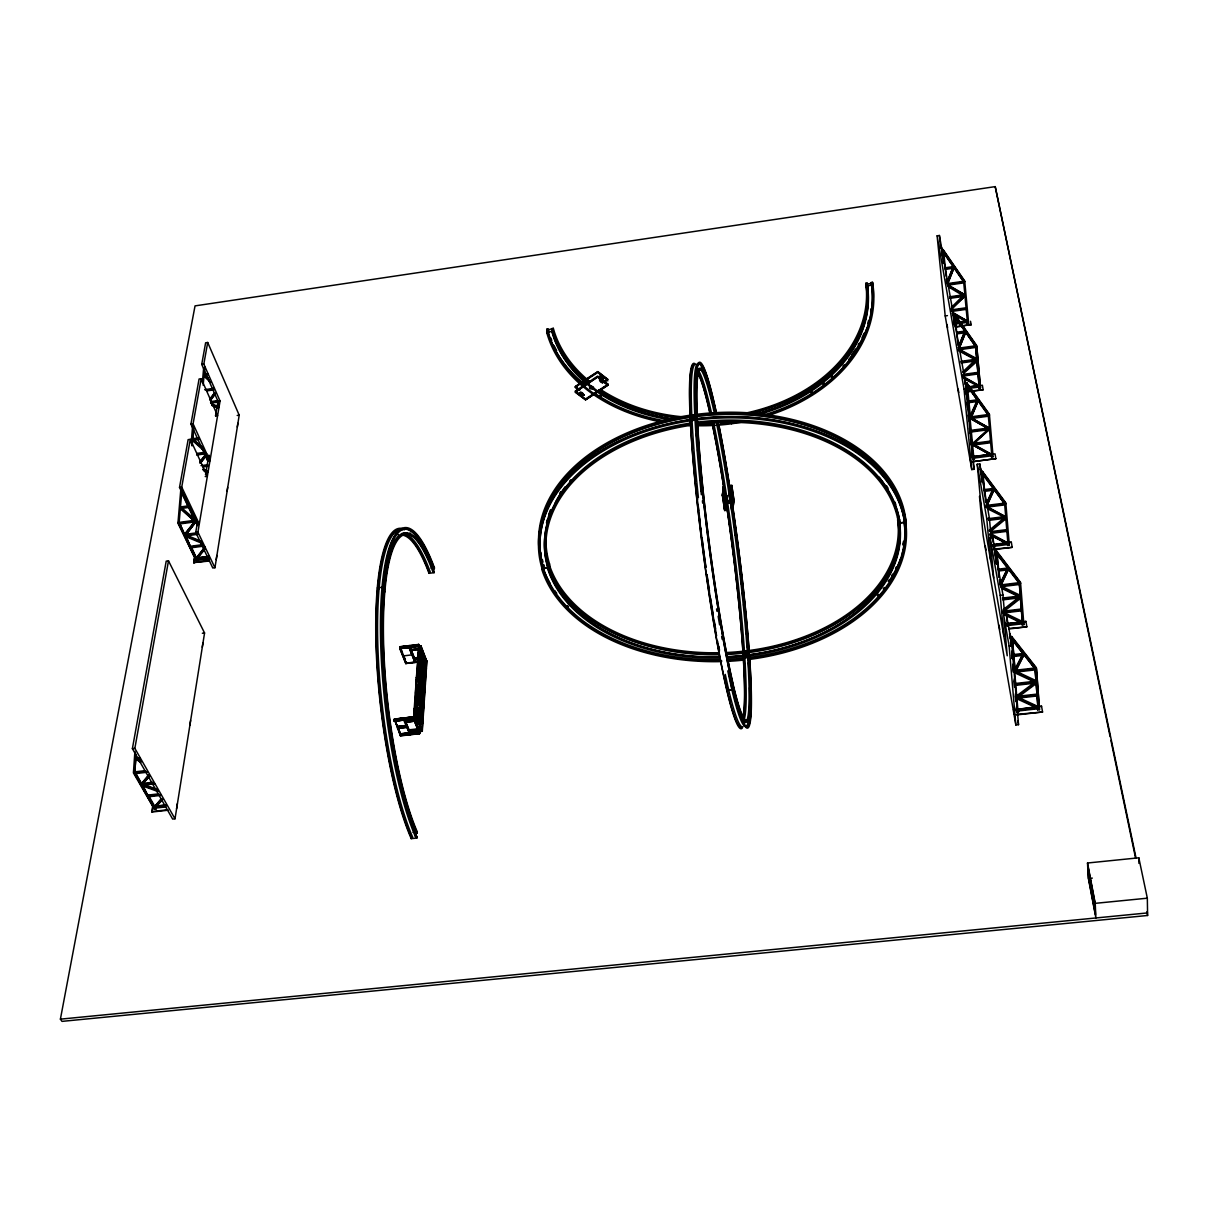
<?xml version="1.0" encoding="UTF-8"?>
<svg xmlns="http://www.w3.org/2000/svg" width="1208" height="1208" viewBox="0 0 1208 1208"><rect width="100%" height="100%" fill="white"/><g stroke="black" fill="none" stroke-linecap="round" stroke-linejoin="round"><path stroke-width="1.5" d="M690.523 425.352A176.851 117.327 -3 0 0 549.519 568.515L548.07 568.696L548.085 567.579A178.271 118.339 -3 0 1 690.191 423.132M548.115 565.344L548.145 564.242A178.014 118.369 -3 0 1 545.623 553.732M670.38 419.81A160.015 118.595 -3.9 0 1 551.996 332.079L551.935 331.188L546.726 332.834L546.786 329.225L548.085 329.044A163.79 121.6 -4 0 0 548.885 331.702M590.334 381.97A158.384 117.584 -4 0 1 553.294 328.289L548.07 329.95L548.085 329.044M719.168 657.182A176.866 117.357 -3 0 1 549.081 568.349L549.081 563.894A176.519 117.387 -3 0 0 718.926 652.758M549.519 568.515L549.58 564.045A176.504 117.357 -3 0 1 546.227 534.48M672.524 419.206A158.656 117.599 -3.9 0 1 553.294 331.898L553.279 328.289M719.153 658.073A178.361 118.354 -3 0 1 547.632 568.53L547.571 567.413L543.238 567.971L543.222 569.089A182.891 121.374 -3 0 0 721.644 660.685M721.644 661.576A184.401 122.385 -3 0 1 541.773 569.27L541.848 564.816A184.039 122.416 -3 0 0 549.927 583.026M904.732 523.532A182.876 121.344 -3 0 0 696.17 420.022A182.876 121.344 -3 0 0 543.721 569.24L542.271 569.421L542.362 564.966L543.811 564.785L543.781 565.903M543.283 565.737L543.298 564.634A182.544 121.404 -3 0 0 544.189 567.277M543.721 569.24L543.751 568.122A182.785 121.359 -3 0 1 696.11 418.889A182.785 121.359 -3 0 1 904.565 522.415M421.365 707.646L423.842 707.465M421.909 700.021L424.34 699.281M422.423 692.244L424.884 691.791L416.986 671.18M423.042 684.362L425.382 684.045L419.312 668.96M419.84 661.229L425.85 676.359L423.464 676.737L425.729 676.495L419.886 661.486L419.554 669.051L417.017 669.504M423.963 669.111L426.394 668.658L418.602 648.334L421.501 655.763L421.184 659.447M424.068 669.096L418.089 653.936L420.565 653.996M424.476 661.486L419.901 731.55L422.287 731.293L426.907 661.078L424.567 661.38M415.945 684.861L418.421 684.694L418.995 677.159L416.473 677.311M422.74 691.867L423.223 684.468L417.122 669.202M417.696 661.727L420.067 661.32L421.094 646.371M418.089 653.89L420.369 653.573M413.951 714.925L416.971 722.082L417.289 718.337M418.799 694.6L418.195 702.905L419.327 692.894M419.961 679.002L419.704 682.596M403.789 718.186L394.503 719.273L400.407 735.899L419.584 733.679L413.846 716.586M414.253 710.636L422.271 731.021M414.404 708.658L416.79 708.447L422.589 723.381L416.594 708.673M415.507 692.773L417.862 692.607L418.466 684.981M730.583 493.785L732.773 509.293M734.102 500.867L731.746 485.178L730.659 494.299M734.056 500.55L732.758 509.142M729.33 495.612L729.738 499.674M729.919 499.448L729.783 498.662L729.27 501.697M730.644 494.223L731.746 485.435L733.89 500.474L732.818 509.368M725.933 501.864L724.951 499.281L724.891 500.293M382 592.207L384.823 591.845A163.714 36.24 83.7 0 1 434.11 572.683L434.17 571.686L432.902 571.852A165.103 36.648 83.7 0 0 382.498 598.277A165.103 36.648 83.7 0 0 415.794 833.278L415.552 836.963L416.971 836.812A169.316 37.478 83.7 0 1 382.77 595.665A169.316 37.478 83.7 0 1 434.351 568.772L434.427 567.73L431.045 568.168M419.735 731.686L419.599 733.664L413.347 718.73M420.611 723.26L421.094 715.664L415.159 700.595L417.168 700.353L423.283 715.408L420.867 715.77L415.174 700.7M423.102 715.438L421.139 715.785L420.656 723.365L423.193 684.196L417.334 669.187M423.026 684L424.718 661.214L418.934 646.491L414.087 716.842L416.111 716.601L422.06 731.202L426.666 660.972M420.112 731.384L420.611 723.743L414.616 708.552L415.129 700.927L417.137 700.7M423.178 715.212L421.124 715.332L421.668 707.888L415.567 692.788L417.923 692.516M423.253 684.09L423.736 676.737L417.908 661.727L419.825 661.576M423.766 676.389L424.25 669.081L418.391 653.815M422.196 712.811L422.649 705.125L422.166 712.69M402.536 528.56A170.66 38.203 83.7 0 0 375.975 643.804A170.66 38.203 83.7 0 0 411.218 838.654L416.881 838.035L416.971 836.812M415.794 833.278L417.198 833.127L417.289 831.904A163.714 36.24 83.7 0 1 384.823 591.845L383.042 591.089M420.324 671.512L421.003 664.098M417.017 724.347L417.666 716.525L417.213 724.332M417.47 716.072L418.179 708.432M419.297 692.773L418.602 700.338M421.909 654.207L420.686 669.036L421.335 661.697M411.218 838.654L411.309 837.431A169.256 37.886 83.7 0 1 376.745 654.57A169.256 37.886 83.7 0 1 397.809 530.086M409.135 732.108L418.406 731.036M418.572 729.451L409.316 730.538M422.287 673.777L421.909 681.403M423.434 656.971L414.45 657.922L423.479 656.941M402.641 533.83A165.043 36.935 83.7 0 1 429.082 572.335L429.006 573.332L434.11 572.683M419.871 716.269L419.221 724.09L419.765 716.404M422.815 668.779L423.872 653.981L422.951 668.628M420.656 705.351C418.451 738.179 421.516 684.151 419.72 712.811M421.018 700.172L421.471 692.516M419.493 731.595L419.357 733.573L400.376 735.627M424.37 659.266L424.34 661.335L418.436 646.159M422.166 699.538L422.664 692.078M424.25 669.081L423.766 676.389L425.865 676.012M134.903 751.391L133.424 772.894L154.443 809.224L156.013 809.043L155.651 807.08L165.813 805.932M146.606 771.519L134.707 772.894L135.945 756.812M135.749 757.854L136.006 754.23M134.707 772.894L135.87 757.748L141.321 761.931M409.965 734.539L404.001 718.005L394.533 719.032L394.17 721.131L413.514 718.881L418.753 644.408L424.552 659.387L418.542 644.574M413.378 718.986L413.514 717.024L419.523 731.852L400.724 734.056L394.336 719.153L413.861 716.842M424.748 661.471L418.421 646.386L418.602 644.559L424.37 659.402M419.448 648.847L410.373 649.693L419.463 648.711M418.315 672.252L418.799 664.234M418.33 672.222L418.632 664.264M416.096 716.601L421.064 646.129L399.788 648.605L409.21 647.654L409.301 645.585L415.159 660.534M416.866 708.401L417.923 692.864L415.718 693.135M419.523 669.398L419.01 676.827L416.503 677.205L422.498 692.109L424.718 691.625L422.513 691.776M417.424 715.951L417.953 708.341M409.754 734.691L410.101 732.607L419.825 731.444M418.738 644.408L399.939 646.718L399.772 648.59L405.767 663.494L414.903 662.482L415.174 660.519M403.653 719.877L409.98 734.796L410.101 732.712M409.346 647.413L414.993 662.452L415.401 660.489L409.572 645.631L409.452 647.518M415.356 662.195L415.461 660.595M423.691 676.616L417.726 661.606L418.179 654.117M409.15 645.842L400.15 646.809L399.954 648.651M410.207 734.6L404.031 717.99L416.292 716.435L416.836 708.749L414.45 709.051M404.091 720.074L404.227 718.247L404.091 719.923M405.073 722.505L414.359 721.146L405.027 722.399M405.163 720.572L414.525 719.424L405.178 720.406M406.764 727.367L397.477 728.469L406.719 727.246M397.628 726.491L406.854 725.419M406.9 725.676L397.598 726.657M400.558 735.627L394.518 719.288L413.785 716.888M405.858 663.554L406.084 661.742M400.543 735.763L400.694 733.784L410.041 732.712L403.849 718.141L403.699 720.134L394.427 721.236L394.382 719.424M405.979 663.343L405.873 661.652M409.059 647.548L409.104 645.736M403.849 719.998L404.136 717.899M402.989 655.959L411.988 654.872L409.044 647.443L414.857 662.286M404.031 718.277L409.995 734.781M399.772 648.59L399.924 646.718L401.932 651.882M184.673 534.691L179.614 523.139L184.673 534.691L195.167 521.056L179.101 523.23L181.759 492.079M191.196 443.125L192.631 425.488M192.012 445.903L193.673 427.526M193.688 426.454L192.57 439.486L198.897 438.64M192.163 445.103L192.631 439.667L203.714 449.482M202.355 382.558L203.669 367.806M203.155 385.231L204.832 366.99M423.011 684.211L417.122 669.247M421.924 699.734L424.355 699.598M420.399 723.486L422.574 723.23M418.647 698.224L415.522 691.006M422.287 673.732L421.441 692.048M415.929 685.117L416.488 677.099L422.724 692.199L422.226 699.659L424.144 699.508L422.166 699.689L416.262 684.785L418.255 684.543L424.325 699.628M421.275 659.477L418.3 652.245M730.84 504.431L730.115 498.572L730.085 499.629M589.625 387.602L589.655 387.406A1.933 1.389 -0.2 0 1 591.739 386.228L593.324 387.013A1.842 1.314 -0.2 0 1 593.505 387.617A1.933 1.389 -0.2 0 1 591.422 388.991L591.12 388.976A1.918 1.374 -0.2 0 1 590.138 388.553A2.038 1.465 -0.2 0 1 589.61 387.572M731.519 496.488L731.067 493.785M731.127 490.659L731.097 491.686M725.661 505.11L725.51 502.86M726.823 505.276L726.099 510.591L723.668 494.948L724.377 489.451M725.691 503.691L724.74 510.757L722.324 495.174L723.547 486.507M175.009 818.813L204.56 632.977L168.501 560.844L166.206 561.146L132.382 748.643L172.638 819.069L175.009 818.813L134.843 748.356L168.501 560.844M197.599 525.601L179.524 487.413L188.131 439.636L190.305 439.334L181.728 487.111L199.29 523.985L197.115 524.287L195.726 532.426L212.789 568.002L214.948 567.73L239.199 415.19L207.701 342.483L205.617 342.785L201.721 364.378L217.999 401.328L218.286 405.058M160.588 794.411L148.69 795.755L148.524 796.797L154.382 806.944L160.739 799.198M196.255 557.416L191.181 546.952L196.119 558.262L204.273 547.707M154.443 809.224L133.605 771.852M209.482 558.866L196.119 560.603L178.089 522.385M161.857 799.605L155.681 806.325L156.013 809.043M197.221 558.609L197.553 560.421L197.266 557.839L205.284 548.13M214.948 567.73L197.916 532.139L220.067 401.041L203.82 364.076L207.701 342.483M167.972 810.236L152.012 812.018L152.616 806.4M209.497 561.025L193.703 562.581L194.412 558.368L207.504 556.661M152.012 812.018L152.887 806.869M193.944 563.064L194.412 558.368M180.445 507.889L194.473 521.176L180.294 508.734L180.536 506.922L188.342 505.88L188.206 506.726M160 794.728L148.101 796.072L142.348 784.762L156.451 789.896M203.14 545.382L190.683 547.058L185.685 535.642L201.449 542.271M205.511 474.85L208.878 455.054L209.044 458.753M215.537 415.763L217.999 401.328M145.624 771.399L135.311 772.591L141.155 784.052L148.78 774.736M148.101 796.072L142.348 784.762M152.555 783.297L142.287 784.46L148.675 776.533M190.683 547.058L185.685 535.642M185.685 535.114L196.179 521.494L185.685 535.114L198.218 533.423M156.829 790.334L142.71 785.185L142.891 784.158L153.144 782.98M179.101 523.23L179.252 522.385L194.624 520.331M193.084 423.857L201.192 378.708L199.078 379.01L190.924 424.159L207.836 461.109L209.966 460.822L193.084 423.857L190.924 424.159M1087.517 863.01L1095.218 903.342L1095.898 917.974L1088.257 877.763L1087.517 863.01L1138.812 857.801L1147.328 898.193L1147.6 915.483L61.985 1021.379L60.4 1019.159L195.047 305.881L995.211 186.621L1135.958 857.62M599.077 376.866L600.935 375.507L604.166 378.134M602.686 379.206C598.036 377.228 599.908 385.156 604.076 381.698M604.181 381.803C601.04 380.309 605.042 374.842 602.686 379.433M419.75 649.24L410.494 650.508L419.614 649.315M419.735 731.58L400.558 733.905M579.689 390.048L575.597 386.394M607.639 385.11L585.548 399.667L575.552 392.132M607.684 385.171L597.975 377.153M725.404 503.434L730.251 502.996M584.098 394.699L582.165 396.028L579.145 393.038M946.74 282.551L952.931 267.527L946.876 283.306L946.393 279.078M963.591 281.298L954.109 267.512L947.465 283.593L963.591 281.298L963.742 282.038L947.359 284.454L964.905 294.782L947.495 285.209L963.818 282.883L963.667 282.128L964.905 294.782M947.6 284.348L954.109 267.512M958.835 345.397L964.588 332.004L958.246 347.859M965.796 331.989L958.986 348.916L965.796 331.989L975.656 346.605L958.744 348.976L958.88 349.776L976.789 359.38L975.581 346.651L976.789 359.38M970.22 415.779L976.985 400.709L977.136 401.554L970.371 416.624L967.381 385.609L977.725 400.618L968.907 401.796M978.238 400.694L971.126 417.666L978.238 400.694L988.189 414.525L989.443 428.161L970.855 417.681L988.355 415.371L988.416 416.216L971.005 418.542M986.634 502.694L992.991 489.331L986 505.291M986.619 505.412L994.29 489.316L1004.724 504.053L986.785 506.333L986.619 505.412L1004.543 503.132M986.785 506.333L994.29 489.316M999.846 583.887L1007.366 568.923L1000.028 584.868L999.575 579.659M1008.71 568.908L1000.647 584.929L1019.235 582.664L1019.416 583.66L1000.828 585.91L1008.71 568.908L1019.235 582.664M1013.739 655.4L1022.798 654.343L1014.886 669.187L1012.41 639.409L1023.659 654.479L1013.859 655.627M1022.798 654.343L1015.067 670.244L1012.591 640.482L1023.659 654.479M1015.702 670.214L1024.188 654.328L1035.18 669.051L1015.898 671.27L1015.702 670.214L1034.984 667.994M1015.898 671.27L1024.188 654.328M730.9 492.713L730.81 490.735L730.795 493.453M600.406 380.928C595.997 377.847 608.077 380.203 602.716 382.815M580.323 394.125C577.394 393.868 580.731 391.014 582.271 392.796M580.474 392.389L584.038 395.061L582.739 393.159M599.092 376.805L600.452 378.572M415.024 662.437L418.889 661.999M210.117 398.58L214.511 392.872M209.981 399.335L214.375 393.627M209.981 400.437L215.477 393.31M210.947 399.757L215.341 394.05M200.075 461.396L205.692 454.284M199.939 462.196L205.556 455.069M199.939 463.253L205.571 456.126M200.936 462.619L206.553 455.507M184.809 533.845L195.167 521.056M196.119 558.262L205.269 547.164M197.131 558.67L205.133 548.976M141.155 784.052L148.599 775.778M142.287 784.46L149.747 776.2M154.382 806.944L161.797 798.896M162.929 799.303L155.515 807.352L165.647 806.204M951.768 307.058L964.014 294.737L948.189 286.039M951.904 307.798L964.226 296.322L948.325 286.779M951.255 308.795L964.95 296.036L951.391 309.55M962.942 371.822L975.868 359.289L957.959 349.686M963.078 372.623L975.943 360.12L958.11 350.486M963.818 372.291L976.819 360.588L978.012 373.166L963.138 375.205M963.954 373.091L976.97 361.388M580.082 383.117L575.235 386.786L580.293 383.283M972.515 443.744L988.703 429.686L988.552 428.84L972.515 443.744L970.054 418.391L988.642 428.855L971.262 431.12M973.27 443.351L989.458 429.308L973.421 444.212L991.692 454.404L973.497 445.027L973.27 443.351L990.469 441.086L990.696 442.762L973.497 445.027M607.73 385.005L585.623 399.637M607.805 380.882L597.809 372.487L586.348 379.871M989.276 530.236L1004.814 517.401L1004.98 518.323L988.763 520.376M989.443 531.158L1005.751 517.885L1005.917 518.806L990.379 531.626M1003.229 609.617L1019.401 596.873L1019.582 597.854L1002.776 599.878M1020.367 597.341L1002.715 611.248L1021.273 609.028L1020.367 597.341L1021.455 610.01L1002.897 612.23L1020.549 598.322M1015.807 684.528L1035.165 682.309L1034.969 681.252L1015.611 683.471L1015.868 685.344L1035.226 683.124L1035.03 682.067L1016.653 695.838L1016.834 696.895L1036.041 682.535L1036.222 683.592L1037.068 695.174L1017.831 697.363L1036.222 683.592M584.793 380.007L597.809 371.581L607.941 379.433L604.438 381.985M585.004 380.293L597.628 371.853M583.222 381.939L575.189 387.33L578.073 389.927M599.213 376.685L601.101 375.809L602.52 379.282M583.962 394.895L582.362 395.846L580.837 394.412M604.438 381.879L607.654 379.538L597.869 371.837M597.9 377.243L608.032 385.186L585.548 399.908L575.219 392.192L597.507 377.047L575.506 391.966M726.144 502.03L725.072 501.501M414.057 659.477L423.178 658.36M937.106 235.832L939.416 235.484L966.536 388.885L974.146 469.293L971.745 469.595L945.2 315.937L937.106 235.832L964.044 389.218L971.745 469.595M941.228 247.459L942.134 250.403M954.078 323.427L966.913 321.675L967.155 323.517L968.65 323.306L964.724 280.966L943.086 249.512L941.923 249.678L943.342 263.404M941.757 250.464L943.206 250.267L964.86 281.721M201.721 364.378L203.82 364.076M207.867 373.906L204.182 374.435L203.956 376.156L210.569 382.377M945.366 268.629L953.61 267.346L953.474 266.591L945.275 267.768L945.502 269.369L953.067 268.282M204.046 375.175L207.731 374.646M743.947 413.438A158.384 117.584 -4 0 0 865.774 283.291L867.133 283.095L867.269 283.986A159.803 118.595 -4 0 1 867.586 286.719M871.542 285.299A163.79 121.6 -4 0 0 871.21 282.506L872.569 282.31L873.082 285.918A165.421 122.627 -4 0 1 768.379 415.507M867.269 283.986L871.345 283.412L871.21 282.506M551.92 332.079L553.234 331.898M767.911 414.676A164.077 121.615 -4 0 0 871.708 286.115L871.587 285.209L867.51 285.798A159.939 118.595 -4 0 1 757.839 413.831M757.507 413.891A158.656 117.599 -3.9 0 0 866.272 286.885L867.631 286.689L867.51 285.798A159.728 118.58 -4 0 0 867.133 283.095M873.082 285.918L871.723 286.1A163.85 121.6 -4 0 0 871.33 283.412M204.62 389.671L213.68 388.387M206.296 390.169L213.544 389.127M206.674 390.909L214.012 389.867M210.705 401.6L217.999 400.573M949.594 296.791L964.014 294.737M210.569 402.355L220.067 401.041M949.73 297.53L964.15 295.492L949.669 297.606M211.038 402.355L218.331 401.313M210.902 403.094L218.21 402.068M949.805 298.361L964.226 296.322M951.678 309.822L966.023 307.798L966.234 309.369L951.889 311.392M951.813 310.577L966.158 308.553M951.768 310.637L966.098 308.614M952.946 315.484L952.991 311.755L954.441 324.152M215.507 415.975L217.591 415.673L201.192 378.708M953.308 314.095L954.501 313.929L976.668 345.488L980.488 387.949L978.948 388.161L978.707 386.273L967.306 387.813M237.191 415.461L239.199 415.19M945.2 315.937L947.434 315.62M980.488 387.949L976.819 346.288L954.637 314.729L953.142 315.001L952.584 311.8M955.724 322.43L966.415 320.935L966.551 321.69L952.493 314.035M954.184 323.019L957.808 322.506M961.432 322.007L965.041 321.494M954.531 324.182L967.049 322.43L966.913 321.675M967.019 322.762L968.65 323.306M954.849 326.779L971.172 324.499L956.721 327.066M192.706 438.685L198.776 437.84M956.766 333.091L965.283 331.868L965.147 331.067L956.676 332.245L956.902 333.891L964.724 332.804M198.761 439.44L193.491 440.165L193.627 439.38L202.567 447.519M196.979 453.408L204.439 452.381M958.85 348.115L975.505 345.805M196.753 454.238L205.149 453.091M196.617 455.039L206.689 453.649M958.88 349.776L975.732 347.451M201.041 465.639L207.716 464.733M960.979 361.328L975.868 359.289M202.567 466.212L208.048 465.473M961.055 362.158L976.004 360.075M202.914 466.952L207.927 466.273M961.206 362.959L976.079 360.905M205.209 476.571L207.353 476.284L190.305 439.334M963.063 374.389L977.861 372.366L976.819 360.588M963.289 376.005L978.087 373.982L977.861 372.366M965.041 384.084L964.694 380.399L965.705 383.751M179.524 487.413L181.728 487.111M691.867 418.179L690.296 418.391L690.04 417.289L696.337 416.428A184.296 14.541 82.5 0 1 716.208 411.837M695.008 417.757L696.578 417.545A182.785 14.421 82.5 0 1 716.269 412.849M181.925 489.119L180.672 490.116L181.774 489.965M991.511 456.926L991.255 454.993L991.511 456.926L993.097 456.715L989.397 414.208L966.687 382.604L965.449 382.77L971.443 445.979M989.548 415.054L966.838 383.449L965.298 383.797L964.694 380.399M969.012 386.771L978.208 385.518L978.344 386.318L963.878 378.648M967.427 387.255L974.901 386.243M978.631 385.745L982.376 385.231L983.161 389.776L967.517 391.875M964.044 389.218L966.536 388.885M967.789 388.568L978.857 387.073M978.797 387.36L980.352 387.149M967.472 391.347L983.161 389.776M977.574 399.772L968.816 400.95L969.058 402.641L977.136 401.554M180.385 507.768L188.72 506.635L188.569 507.481L181.336 508.462L181.487 507.617L194.714 519.229M970.975 416.82L988.189 414.525M179.463 523.97L195.017 521.901M195.726 532.426L197.916 532.139M185.836 534.268L196.149 532.909M988.476 428.01L971.172 430.29L971.398 431.981L988.703 429.686M198.082 534.268L186.047 535.854L186.198 535.008L201.585 541.441M190.819 546.212L202.793 544.642M973.346 444.166L990.62 441.947M191.03 547.798L203.004 546.227M197.266 557.839L209.165 556.284M990.741 454.238L973.648 456.473L973.799 457.319L972.546 444.861L990.892 455.099L972.546 444.861M973.527 456.654L987.857 454.782M194.639 558.851L209.15 557.054M197.07 559.455L209.014 557.9M974.267 458.074L991.406 455.839M196.27 559.772L197.689 559.576M974.222 458.3L972.636 458.511L971.821 448.198M991.345 456.065L993.097 456.715M972.772 459.357L974.373 459.161L974.116 457.228L974.373 459.161M193.703 562.581L209.271 560.542M970.734 461.924L995.86 458.647L970.734 461.924L970.009 457.666L995.03 453.846L995.86 458.647M981.002 505.11L977.212 464.234L979.794 463.902L989.397 518.247L991.224 538.647M726.053 501.365L730.01 500.097M981.409 472.57L980.337 468.93L982.255 481.75M981.107 471.407L982.391 471.241L1005.811 502.815L1009.329 545.276L1007.668 545.472L1007.412 543.479L993.142 545.261M981.274 472.328L982.557 472.162L1005.977 503.736M984.565 490.418L993.776 489.316L993.61 488.394L984.49 489.557L984.731 491.339L993.157 490.252M434.367 568.711L433.083 568.877A169.301 37.584 83.7 0 0 381.351 595.846A169.301 37.584 83.7 0 0 415.552 836.963M429.082 572.335L430.35 572.169A165.073 36.844 83.7 0 0 401.584 533.558M986.483 506.273L1004.618 503.978L1004.784 504.899L986.649 507.194L986.483 506.273L1005.751 516.798L986.649 507.194M547.632 564.076L549.58 564.045M897.62 517.13A176.504 117.357 -3 0 1 898.027 519.833L899.628 519.621M696.08 424.567A176.851 117.327 -3 0 1 898.631 524.302L900.232 524.106L900.081 522.973L904.641 522.4L904.807 523.517L906.317 523.321L905.698 518.851A184.024 122.385 -3 0 0 706.061 413.317A184.024 122.385 -3 0 0 539.296 551.361M726.536 652.516A176.519 117.387 -3 0 0 897.62 519.727L899.145 519.531L899.296 520.648M404.514 529.814A169.271 37.78 83.7 0 0 379.101 588.658L377.319 587.903L382.966 587.179L383.344 588.115L381.924 588.296M726.778 656.714A178.286 118.369 -3 0 0 899.598 522.898L904.158 522.324L904.324 523.442A182.891 121.374 -3 0 1 747.812 658.722M543.751 568.122L548.085 567.579M541.773 569.27L543.222 569.089M547.556 568.53L549.006 568.349M726.793 656.941A176.866 117.357 -3 0 0 898.224 524.212L899.749 524.015L899.598 522.898M904.324 523.442L905.849 523.245L905.426 520.255M977.212 464.234L986.755 518.594L989.397 518.247M988.521 518.625L1004.739 516.586L1004.905 517.507L988.597 519.455M990.59 531.641L1006.702 529.633L1006.944 531.369L990.817 533.377M990.666 532.456L1006.868 530.554M202.355 633.249L204.56 632.977M993.701 578.028L990.031 537.303L992.704 536.971L1002.957 594.985L1004.694 615.265M992.674 544.521L1011.322 542.211L1012.213 547.345L995.407 549.429M992.719 545.05L1011.322 542.211M992.81 545.427L1007.049 543.66L989.609 534.147M993.248 546.333L1009.163 544.355L1009.329 545.276M994.38 548.492L996.509 563.653M993.489 549.127L1012.213 547.345M995.362 552.056L996.706 551.89L1020.715 583.343M995.528 552.403L995.407 556.118M998.639 569.995L1008.182 568.983L1008.016 567.986L998.563 569.149L998.82 570.991L1007.548 569.919M399.969 646.99L418.768 644.664M418.889 646.522L420.928 646.25L426.696 661.229M421.079 646.386L418.934 646.642M418.376 654.132L420.354 653.89L426.213 668.824M421.939 654.328L420.293 671.391M1019.476 584.491L1019.295 583.509L1000.511 585.789L1020.216 595.348L1020.398 596.344L1000.677 586.771L1019.476 584.491L1020.398 596.344M423.329 658.571L414.329 659.659L417.953 659.492M405.752 663.222L420.006 661.365M405.812 663.464L419.871 661.682M424.718 661.214L426.681 660.972L421.064 646.114M990.031 537.303L1000.224 595.317L1002.957 594.985M1002.534 598.066L1019.325 596.042L1019.507 597.039L1002.7 599.062M1002.61 598.896L1019.401 596.873M417.289 669.534L419.357 669.217L425.186 684.226L423.208 684.468M424.053 668.643L426.228 668.507M417.349 669.67L419.508 669.413M422.558 674.215L421.23 691.942M416.76 677.295L418.814 676.873M423.555 676.284L417.877 661.471M416.82 677.416L418.799 677.19M1002.791 612.063L1021.334 609.844L1022.406 622.362L1004.588 613.815M1002.972 613.045L1021.515 610.825L1021.273 609.028M423.193 684.196L425.156 683.894M416.096 685.283L418.285 684.815L424.174 699.764M419.871 684.785L419.206 692.184M1003.727 615.31L1006.49 614.993L1011.896 645.631L1018.525 724.664L1015.837 724.966L983.146 535.657L979.477 496.322L1007.23 655.778L1003.727 615.31L1009.103 645.948L1015.837 724.966M421.516 692.637L420.792 700.081M747.435 654.041L748.839 653.875L748.658 653L743.026 653.664L744.626 654.374A178.24 14.421 82.6 0 1 744.294 719.288M1006.098 623.736L1018.706 622.241M1022.315 621.818L1025.924 621.395L1026.86 626.846L1008.816 628.99M1006.611 623.811L1021.349 622.06L1021.53 623.041L1006.793 624.793M1009.752 623.841L1016.955 622.996M1022.361 622.346L1025.924 621.395M1007.125 624.551L1021.893 622.799L1022.164 624.853L1023.886 624.642L1020.534 582.347L996.525 550.908L995.196 551.074L995.679 556.601M416.473 695.461L416.111 703.675L416.534 695.582M1007.215 625.623L1023.705 623.66L1023.886 624.642M748.024 656.669L749.624 657.363A184.356 14.541 82.5 0 1 733.286 689.768L726.974 690.508L726.929 689.073L728.515 688.892A182.725 14.783 82.6 0 1 725.268 674.396M1008.771 628.447L1026.86 626.846M415.19 701.033L417.364 700.791M416.292 685.042L418.285 684.815M422 699.553L424.159 699.311M1009.782 637.643L1009.933 633.868L1011.307 645.57M1010.311 636.616L1011.685 636.45L1036.328 667.677L1039.469 709.67L1037.687 709.881L1037.415 707.767L1018.269 709.911L1018.359 710.968M1039.469 709.67L1036.524 668.734L1011.881 637.507L1010.492 637.673L1011.096 646.008M421.622 707.616L423.812 707.133M1010.688 638.141L1009.465 633.928M132.382 748.643L134.843 748.356M1009.103 645.948L1011.896 645.631M394.261 721.101L413.574 718.82L419.569 733.422M405.314 720.949L414.752 719.787M731.414 684.921L733.014 684.559A178.255 14.058 82.5 0 1 697.318 420.852L697.56 421.954M397.613 726.627L406.839 725.555M422.604 723.033L420.58 723.471L419.916 731.429L414.042 716.571M1023.463 653.422L1013.663 654.555L1013.92 656.457L1022.995 655.416M726.899 689.24L728.484 689.058A182.785 14.798 82.6 0 0 743.011 726.793M733.211 688.515L731.625 688.696A182.816 14.556 82.5 0 0 749.443 711.104M140.037 758.156L136.836 758.518L137.017 757.476L140.007 759.756M727.005 690.342L733.316 689.602L733.241 688.349L731.655 688.53A182.77 14.541 82.5 0 1 727.775 670.878M409.119 729.828L418.496 728.756M409.27 730.432L418.572 729.3M409.135 732.274L418.451 731.142M420.067 731.278L422.075 731.036M134.888 771.852L145.081 770.674M1015.55 671.059L1035.045 668.809L1036.086 681.629L1015.732 672.131L1015.55 671.059L1035.89 680.572L1036.086 681.629M135.13 773.633L147.165 772.244M1015.732 672.131L1035.241 669.881M142.469 783.433L152.737 782.255M1015.686 684.287L1035.03 682.067M142.71 785.185L154.669 783.826M148.282 795.045L158.475 793.883M1036.872 694.117L1017.649 696.306L1017.891 698.164L1037.959 707.405L1036.041 682.535M148.524 796.797L160.407 795.438M1017.891 698.164L1037.128 695.974M154.382 806.204L164.998 804.996M1017.755 709.171L1017.936 710.229L1037.053 708.084L1036.857 707.027L1013.587 709.896L1034.093 707.042M1037.823 706.635L1041.553 706.212L1042.564 712.01L1016.381 714.955M155.681 806.325L165.813 805.177M1037.868 707.163L1041.553 706.212M1016.321 710.697L1016.457 706.922M154.624 808.197L165.632 806.959M1039.273 708.613L1016.577 711.165L1016.759 712.222L1018.54 712.025L1018.45 710.968M151.74 811.55L167.701 809.768M1016.336 714.426L1042.564 712.01M413.045 832.372L417.289 831.904M411.309 837.431L412.713 837.265A169.271 37.78 83.7 0 1 379.101 588.658M1088.574 878.488L1095.445 914.622L1094.886 902.557L1087.97 866.332L1088.574 878.488L1092.319 878.11M1095.218 903.342L1147.328 898.193M60.4 1019.159L1147.555 912.916M602.43 382.664L600.92 381.215M405.903 663.569L399.984 648.424L418.527 646.386M142.891 784.158L157.01 789.292M142.167 785.789L158.037 791.572M185.534 536.488L202.642 543.615M203.004 468.991L207.972 471.135M202.868 469.791L207.836 471.935M204.031 471.135L207.338 472.554M211.808 405.42L218.225 408.274M210.811 403.321L218.844 406.9M211.928 404.665L218.708 407.655M1037.763 706.348L1017.71 697.107L1036.932 694.917L1037.959 707.405M1036.857 707.027L1016.804 697.786L1017 698.843L1037.053 708.084M1034.969 681.252L1014.645 671.754L1014.826 672.826L1035.165 682.309M1005.162 614.298L1021.349 622.06M1003.712 614.495L1021.53 623.041M1004.407 612.834L1022.225 621.38M1001.281 587.284L1019.325 596.042M1001.447 588.266L1019.507 597.039M990.439 533.468L1007.88 542.981L990.605 534.389M989.775 535.069L1007.049 543.66M985.637 506.983L1004.739 516.586M987.404 508.704L1004.905 517.507M970.855 417.681L989.443 428.161M988.642 428.855L970.054 418.391M962.897 376.307L979.114 385.639L963.048 377.107M963.742 377.847L978.208 385.518M958.744 348.976L976.638 358.58M953.097 312.585L967.306 320.996L953.233 313.34M952.357 313.28L966.415 320.935M135.689 758.79L140.053 762.112M575.34 386.877L579.447 390.093M192.48 440.452L203.427 450.418M207.806 377.711L205.073 375.114L209.044 379.75M204.092 375.401L209.377 380.384M730.961 494.54L731.504 496.488M1024.384 655.4L1035.18 669.051M1008.016 567.986L997.234 553.898L999.363 577.379M997.415 554.88L1008.182 568.983M1008.891 569.904L1019.416 583.66M983.267 475.167L993.776 489.316M994.456 490.237L1004.724 504.053M993.61 488.394L983.101 474.246L985.683 502.619M967.533 386.454L977.725 400.618M978.389 401.539L988.355 415.371M965.147 331.067L955.196 316.919L957.944 345.322M955.332 317.719L965.283 331.868M965.932 332.789L975.656 346.605M953.474 266.591L943.765 252.502L946.181 276.345M943.901 253.242L953.61 267.346M954.245 268.267L963.742 282.038M727.095 500.036L726.582 495.975L726.325 496.865M135.311 772.591L141.336 783.01M148.69 795.755L154.564 805.917M176.564 808.771L177.38 803.607M189.822 725.359L190.592 720.527M202.264 647.201L202.974 642.671M196.119 560.603L177.938 523.23L180.822 489.27L197.493 524.212M181.608 492.924L194.579 520.074M216.187 559.651L216.851 555.438M189.762 506.726L195.349 518.459M181.411 490.146L197.659 524.197M227.044 491.399L227.678 487.428M237.87 423.298L237.281 427.043M400.497 733.966L394.382 719.258M404.227 718.081L410.312 732.924M419.916 731.565L413.74 716.691M416.065 716.344L422.302 731.278M421.607 707.767L415.552 692.788L421.698 707.51L422.196 700.021L416.111 684.921M423.359 715.362L417.379 700.444L414.993 700.897M400.135 646.793L403.064 654.283M403.412 654.962L405.45 660.187M403.261 654.993L405.209 660.021M415.824 687.005L423.842 707.148M417.696 692.426L423.797 707.51M417.681 692.788L423.661 707.646M415.567 691.006L418.496 698.239M424.688 691.957L418.783 676.737L416.79 676.978L422.679 691.942M409.165 645.691L414.978 660.549M409.421 647.261L415.28 662.226M204.152 450.841L207.836 461.109M731.142 490.659L731.837 496.443L731.897 495.506M1110.137 736.699L995.211 186.621M1110.907 740.383L1135.626 858.344M1146.83 911.798L1147.6 915.483M731.58 423.766L731.338 421.985M722.354 495.658L723.532 486.175L722.505 495.204L724.634 510.274M971.217 325.027L970.522 321.268M954.501 313.929L954.637 314.729M966.687 382.604L966.838 383.449M982.557 472.162L982.391 471.241L984.671 495.401M996.706 551.89L996.525 550.908L998.82 577.122M1011.881 637.507L1011.685 636.45L1017.936 710.229M1018.269 709.911L1018.54 712.025M972.319 455.28L972.697 457.409M1016.774 710.651L1016.502 709.066L1016.759 712.222M971.7 454.057L972.304 457.47L971.776 451.943M973.18 463.736L974.146 469.293M1017.876 720.949L1018.525 724.664M1013.542 709.368L1014.463 714.638M726.657 496.82L726.642 496.035L727.065 498.391M723.607 486.749L725.842 501.184M724.8 510.169C721.584 503.434 730.538 498.391 730.523 503.419M726.385 495.491L726.929 499.1M725.117 502.588L724.604 499.327L724.543 500.339M865.789 283.291L866.272 286.885M898.103 519.817L898.722 524.287M897.62 519.727L898.239 524.212M946.996 324.559L947.6 327.791M941.606 247.413L942.3 255.975M939.416 235.484L940.73 248.531M952.991 311.755L954.395 325.254M953.686 320.513L954.048 324.197M958.79 392.524L958.14 389.067M965.116 380.339L965.464 384.023M965.826 389.323L966.355 394.85M967.049 402.219L967.578 407.745M968.272 415.114L968.801 420.626M969.495 427.994L970.024 433.521M970.553 439.048L971.066 444.574M986.015 550.048L985.26 545.986M986.755 518.594L990.454 559.364M964.95 296.036L967.306 320.996M980.76 468.87L982.119 481.614M967.049 322.43L967.155 323.517M981.485 478.141L981.817 481.811M979.794 463.902L980.67 472.6M977.936 373.181L978.978 384.839M978.707 386.273L978.948 388.161M999.756 629.519L998.94 625.125M1000.224 595.317L1003.773 635.861M996.011 559.44L996.328 563.985M994.818 548.432L995.15 552.192M992.704 536.971L993.187 542.528M993.52 546.227L993.852 549.927M978.087 373.982L979.114 385.639M989.458 429.308L991.692 454.404M1005.328 622.649L1005.645 626.333M1011.775 651.157L1012.395 658.587M1012.863 664.158L1013.497 671.603M1014.116 679.032L1014.735 686.476M1015.369 693.905L1015.988 701.35M1011.76 652.697L1012.229 658.345M1012.863 665.85L1013.316 672.312M1014.131 680.889L1014.569 687.337M1015.384 695.914L1015.868 701.546M1009.933 633.868L1010.235 637.597M1010.537 641.901L1010.839 645.631M1011.625 654.917L1011.942 658.647M1006.49 614.993L1007.427 626.031M1004.618 503.978L1005.751 516.798M1005.751 517.885L1007.88 542.981M1007.412 543.479L1007.668 545.472M1021.515 610.825L1022.406 622.362M1019.295 583.509L1020.216 595.348M1021.893 622.799L1022.164 624.853M1035.045 668.809L1035.89 680.572M1037.415 707.767L1037.687 709.881M726.567 654.51A178.105 118.384 -3 0 0 745.714 652.939L745.442 650.961L745.925 656.261L745.849 655.159M731.429 684.755L731.58 687.261M542.679 520.572A182.619 121.374 -3 0 1 693.588 416.971L693.286 414.737L693.754 420.339L693.709 419.206M1138.812 857.801L1138.933 863.358M434.17 571.686A165.118 36.542 83.7 0 0 384.446 590.923A165.118 36.557 83.7 0 0 417.198 833.127M410.041 533.015A169.271 37.78 83.7 0 1 410.554 533.453M399.244 529.738A169.256 37.886 83.7 0 1 401.69 529.723M416.881 838.035A170.721 37.795 83.7 0 1 382.392 594.865A170.721 37.795 83.7 0 1 434.427 567.79M397.9 534.812A165.073 36.844 83.7 0 1 398.353 534.555M401.841 535.069A163.654 36.617 83.7 0 1 429.006 573.332M871.587 285.209A164.001 121.615 -4 0 1 764.332 414.857M727.88 422.407A164.001 121.615 -4 0 1 720.814 423.147M713.717 423.646A164.001 121.615 -4 0 1 697.499 423.933M665.684 420.958A164.001 121.615 -4 0 1 594.94 393.37M585.216 386.092A164.001 121.615 -4 0 1 548.115 331.732M734.917 422.377A164.077 121.615 -4 0 1 720.859 424.053M713.777 424.552A164.077 121.615 -4 0 1 697.544 424.839M691.988 424.657A164.077 121.615 -4 0 1 690.145 424.567M661.969 421.184A164.077 121.615 -4 0 1 548.1 332.638M672.207 419.191A159.939 118.595 -4 0 1 597.628 391.362M586.861 383.178A159.939 118.595 -4 0 1 552.011 331.173M742.165 422.06A165.421 122.627 -4 0 1 697.469 425.729M691.867 425.548A165.421 122.627 -4 0 1 688.152 425.352M661.606 422.06A165.421 122.627 -4 0 1 546.801 332.819M601.509 396.179A165.134 122.597 -4 0 1 599.968 395.243M582.86 382.906A165.134 122.597 -4 0 1 549.429 337.213M547.586 331.913A165.134 122.597 -4 0 1 546.801 329.225M871.119 308.704A163.85 121.6 -4 0 1 870.636 311.649M868.612 320.392A163.85 121.6 -4 0 1 867.752 323.276M863.992 333.378A163.85 121.6 -4 0 1 861.999 337.712M858.979 343.434A163.85 121.6 -4 0 1 858.163 344.854M855.581 349.067A163.85 121.6 -4 0 1 851.806 354.608M585.216 384.28A163.85 121.6 -4 0 1 583.902 383.193M556.646 350.592A163.85 121.6 -4 0 1 554.064 345.579M551.769 340.46A163.85 121.6 -4 0 1 550.742 337.863M548.93 332.593A163.85 121.6 -4 0 1 548.145 329.935M867.918 300.339A159.803 118.595 -4 0 1 867.465 305.79M866.619 311.528A159.803 118.595 -4 0 1 751.044 413.725M677.628 418.089A159.803 118.595 -4 0 1 599.047 390.516M589.428 383.495A159.803 118.595 -4 0 1 552.041 329.376M679.334 417.394A159.728 118.58 -4 0 1 598.972 389.625M589.368 382.604A159.728 118.58 -4 0 1 551.996 328.485M685.027 417.017A158.384 117.584 -4 0 1 601.282 389.897M867.631 286.689A160.015 118.595 -3.9 0 1 759.636 414.269M872.569 282.31A165.134 122.612 -4 0 1 872.735 304.854M866.936 328.289A165.134 122.612 -4 0 1 848.665 359.546M844.135 364.846A165.134 122.612 -4 0 1 842.942 366.16M832.69 376.141A165.134 122.612 -4 0 1 831.33 377.349M824.234 383.102A165.134 122.612 -4 0 1 822.769 384.219M812.048 391.573A165.134 122.612 -4 0 1 810.477 392.57M867.842 291.264A159.728 118.58 -4 0 1 867.344 304.884M866.498 310.622A159.728 118.58 -4 0 1 747.616 413.589M695.793 422.332A178.271 118.339 -3 0 1 900.005 522.989M548.07 568.696A178.346 118.339 -3 0 1 690.251 424.25M695.853 423.464A178.346 118.339 -3 0 1 900.156 524.121M541.184 555.136A182.619 121.374 -3 0 1 540.761 552.403M693.588 416.971A182.619 121.374 -3 0 1 896.985 495.295M899.356 500.852A182.619 121.374 -3 0 1 900.368 503.57M543.026 562.113A182.529 121.374 -3 0 1 542.317 559.44M541.999 522.4A182.529 121.374 -3 0 1 715.181 413.785A182.529 121.374 -3 0 1 900.126 502.468M541.562 562.279A184.024 122.385 -3 0 1 540.867 559.576M542.286 569.421A184.386 122.355 -3 0 1 695.959 418.904A184.386 122.355 -3 0 1 906.242 523.336M546.469 522.898A178.014 118.369 -3 0 1 547.164 520.014M548.93 514.095A178.014 118.369 -3 0 1 550.561 509.67M546.877 528.772A176.504 117.357 -3 0 1 552.026 509.957M555.318 502.619A176.504 117.357 -3 0 1 565.148 486.779M569.602 481.177A176.504 117.357 -3 0 1 570.795 479.787M879.258 477.205A176.504 117.357 -3 0 1 889.511 493.075M895.022 506.454A176.504 117.357 -3 0 1 896.517 511.769M547.36 562.747A178.089 118.354 -3 0 1 546.68 560.135M547.149 521.131A178.089 118.354 -3 0 1 550.546 510.788M559.757 493.151A178.089 118.354 -3 0 1 560.723 491.716M886.43 485.631A178.089 118.354 -3 0 1 888.106 488.319M894.811 501.939A178.089 118.354 -3 0 1 895.792 504.597M903.66 542.407A182.635 121.404 -3 0 1 903.176 545.337M896.23 567.005A182.635 121.404 -3 0 1 895.536 568.47M892.531 574.208A182.635 121.404 -3 0 1 891.715 575.627M889.088 579.885A182.635 121.404 -3 0 1 888.167 581.305M899.16 542.422A178.105 118.384 -3 0 1 745.714 652.939M718.896 654.766A178.105 118.384 -3 0 1 547.617 565.193M899.341 538.587A178.029 118.384 -3 0 1 745.638 651.837A178.014 118.384 -3 0 1 726.506 653.407M718.836 653.664A178.014 118.384 -3 0 1 547.632 564.076M899.749 524.015A178.361 118.354 -3 0 1 726.839 657.832M719.092 656.971A178.286 118.369 -3 0 1 547.647 567.413M904.158 522.324A182.801 121.389 -3 0 1 726.899 659.372M719.032 659.628A182.801 121.389 -3 0 1 543.313 567.971M905.834 523.245A184.401 122.385 -3 0 1 748.009 659.598M903.509 541.29A182.544 121.404 -3 0 1 903.025 544.234M905.532 521.584A184.039 122.416 -3 0 1 904.52 544.249M903.222 550.138A184.039 122.416 -3 0 1 902.421 553.068M900.489 558.881A184.039 122.416 -3 0 1 889.375 580.489M884.301 587.481A184.039 122.416 -3 0 1 883.199 588.87M878.563 594.306A184.039 122.416 -3 0 1 877.34 595.65M568.56 606.718A184.039 122.416 -3 0 1 567.337 605.51M556.737 593.294A184.039 122.416 -3 0 1 554.88 590.742M742.769 660.187A184.401 122.385 -3 0 1 728.258 661.32M742.603 659.311A182.891 121.374 -3 0 1 728.197 660.429M726.823 495.627A182.785 14.798 82.6 0 1 727.14 497.666M745.608 720.557A182.785 14.798 82.6 0 1 745.155 722.761M698.858 371.233A178.195 14.421 82.6 0 1 711.693 413.906M713.415 421.924A178.195 14.421 82.6 0 1 744.656 654.253M730.281 699.598A178.225 14.541 82.6 0 1 729.707 697.469M727.911 690.523A178.225 14.541 82.6 0 1 724.785 677.19M719.439 651.142A178.225 14.541 82.6 0 1 717.552 641.04M716.601 635.816A178.225 14.541 82.6 0 1 706.831 574.751M705.789 567.398A178.225 14.541 82.6 0 1 699.462 518.126M698.632 510.939A178.225 14.541 82.6 0 1 695.914 485.45M695.068 476.662A178.225 14.541 82.6 0 1 694.479 470.289M693.921 464.023A178.225 14.541 82.6 0 1 693.422 458.059M692.652 448.425A178.225 14.541 82.6 0 1 692.154 441.343M691.505 431.226A178.225 14.541 82.6 0 1 691.142 424.839M690.327 400.014A178.225 14.541 82.6 0 1 690.327 392.962M697.605 371.913A178.225 14.541 82.6 0 1 710.259 414.193M711.995 422.226A178.225 14.541 82.6 0 1 738.088 595.604A178.225 14.541 82.6 0 1 743.177 718.065M719.47 650.055A176.67 14.421 82.6 0 1 718.775 646.371M715.604 628.839A176.67 14.421 82.6 0 1 714.154 620.399M713.067 613.906A176.67 14.421 82.6 0 1 710.531 598.081M709.458 591.089A176.67 14.421 82.6 0 1 706.982 574.389M705.955 567.096A176.67 14.421 82.6 0 1 702.044 537.696M701.123 530.388A176.67 14.421 82.6 0 1 700.836 527.956M699.961 520.693A176.67 14.421 82.6 0 1 698.33 506.454M697.575 499.448A176.67 14.421 82.6 0 1 697.091 494.902M696.397 488.153A176.67 14.421 82.6 0 1 695.959 483.698M695.129 475.091A176.67 14.421 82.6 0 1 694.736 470.894M694.026 462.709A176.67 14.421 82.6 0 1 693.528 456.835M692.682 445.692A176.67 14.421 82.6 0 1 692.441 442.219M691.61 428.991A176.67 14.421 82.6 0 1 691.429 425.85M697.59 372.94A176.67 14.421 82.6 0 1 709.791 412.698M712.071 423.147A176.67 14.421 82.6 0 1 738.299 598.307A176.67 14.421 82.6 0 1 742.633 717.854M717.643 422.438A176.791 13.952 82.5 0 1 749.202 661.712A176.791 13.952 82.5 0 1 732.909 683.471M718.156 424.204A178.301 14.073 82.5 0 1 749.489 664.128A178.301 14.073 82.5 0 1 732.984 684.725L732.939 683.305A176.745 13.937 82.5 0 1 697.56 421.954M716.193 421.652A178.286 14.194 82.5 0 1 747.012 647.865A178.286 14.194 82.5 0 1 736.669 705.019M735.536 701.093A178.286 14.194 82.5 0 1 732.622 689.979M730.78 682.203A178.286 14.194 82.5 0 1 728.892 673.717M722.112 639.168A178.286 14.194 82.5 0 1 721.644 636.556M719.606 624.913A178.286 14.194 82.5 0 1 718.156 616.261M702.663 503.192A178.286 14.194 82.5 0 1 702.407 500.837M701.41 491.596A178.286 14.194 82.5 0 1 701.184 489.331M700.278 480.361A178.286 14.194 82.5 0 1 700.066 478.187M697.862 453.513A178.286 14.194 82.5 0 1 697.56 449.678M696.654 437.266A178.286 14.194 82.5 0 1 696.427 433.899M695.431 415.235A178.286 14.194 82.5 0 1 695.219 409.618M695.144 385.08A178.286 14.194 82.5 0 1 714.472 413.619M749.428 656.488A182.846 14.421 82.5 0 1 731.565 681.297A182.846 14.421 82.5 0 1 696.533 417.591L696.337 416.428A184.311 14.541 82.5 0 0 733.316 689.602M718.594 424.234A182.846 14.421 82.5 0 1 748.99 650.297M718.549 423.298A184.356 14.541 82.5 0 1 749.187 651.127M741.501 726.974A182.77 14.919 82.6 0 1 703.418 553.264A182.77 14.919 82.6 0 1 693.256 364.816M703.162 383.706A182.77 14.919 82.6 0 1 703.72 385.624M705.442 391.905A182.77 14.919 82.6 0 1 707.178 398.761M710.047 411.067A182.77 14.919 82.6 0 1 710.636 413.71M713.596 427.904A182.77 14.919 82.6 0 1 715.378 436.964M717.235 446.839A182.77 14.919 82.6 0 1 738.586 597.145M739.205 603.124A182.77 14.919 82.6 0 1 739.779 608.953M740.353 614.721A182.77 14.919 82.6 0 1 741.048 622.165M741.531 627.616A182.77 14.919 82.6 0 1 742.135 634.593M742.92 644.543A182.77 14.919 82.6 0 1 743.388 650.976M744.188 663.222A182.77 14.919 82.6 0 1 744.672 671.92M742.407 727.911A184.28 15.04 82.6 0 1 701.908 542.815A184.28 15.04 82.6 0 1 695.717 364.423M718.503 453.091A184.28 15.04 82.6 0 1 720.391 463.902M721.342 469.504A184.28 15.04 82.6 0 1 734.932 564.061M735.702 570.493A184.28 15.04 82.6 0 1 737.393 585.261M738.073 591.422A184.28 15.04 82.6 0 1 738.737 597.552M739.356 603.562A184.28 15.04 82.6 0 1 739.945 609.451M740.519 615.265A184.28 15.04 82.6 0 1 741.048 620.897M741.712 628.251A184.28 15.04 82.6 0 1 742.316 635.287M743.116 645.314A184.28 15.04 82.6 0 1 743.584 651.791M744.204 661.108A184.28 15.04 82.6 0 1 744.717 670.047M748.416 662.724A182.816 14.556 82.5 0 1 748.749 668.583M749.549 687.654A182.816 14.556 82.5 0 1 749.579 708.265M716.933 611.248A182.77 14.541 82.5 0 1 716.555 608.923M701.365 494.782A182.77 14.541 82.5 0 1 712.584 402.868M725.48 469.474A182.77 14.541 82.5 0 1 725.797 471.377M726.763 477.175A182.77 14.541 82.5 0 1 727.065 479.123M733.905 524.634A182.77 14.541 82.5 0 1 734.192 526.779M735.083 533.211A182.77 14.541 82.5 0 1 735.37 535.37M738.692 561.176A182.77 14.541 82.5 0 1 738.949 563.306M739.96 571.792A182.77 14.541 82.5 0 1 740.217 573.891M741.184 582.271A182.77 14.541 82.5 0 1 741.41 584.34M742.316 592.494A182.77 14.541 82.5 0 1 742.739 596.541M743.569 604.468A182.77 14.541 82.5 0 1 743.766 606.401M744.702 616.02A182.77 14.541 82.5 0 1 745.064 619.719M746.046 630.591A182.77 14.541 82.5 0 1 746.333 633.974M747.133 643.924A182.77 14.541 82.5 0 1 747.39 647.156M697.031 414.963A178.255 14.058 82.5 0 1 715.906 413.378M697.167 413.287A176.745 13.937 82.5 0 1 715.423 411.928M698.405 497.575A182.725 14.783 82.6 0 1 694.796 364.574M725.797 500.021L725.208 496.156L725.797 500.021M729.209 493.891L731.625 509.867L732.743 500.973L730.357 485.284L729.209 493.891M731.293 499.266L730.704 495.446L731.293 499.266M424.748 661.471L424.265 668.749L424.748 661.471M424.899 673.928L424.265 681.463L424.929 674.049M420.158 677.235L419.085 692.335L420.173 677.235M394.563 719.394L394.427 721.07L394.518 719.288M416.609 675.347L419.554 682.596L416.654 675.317M608.047 384.174L585.548 399.002L575.159 391.166L597.658 376.096L608.047 384.174M416.669 708.416L414.404 708.764L420.565 723.622L422.815 723.29L416.624 708.311"/></g></svg>
